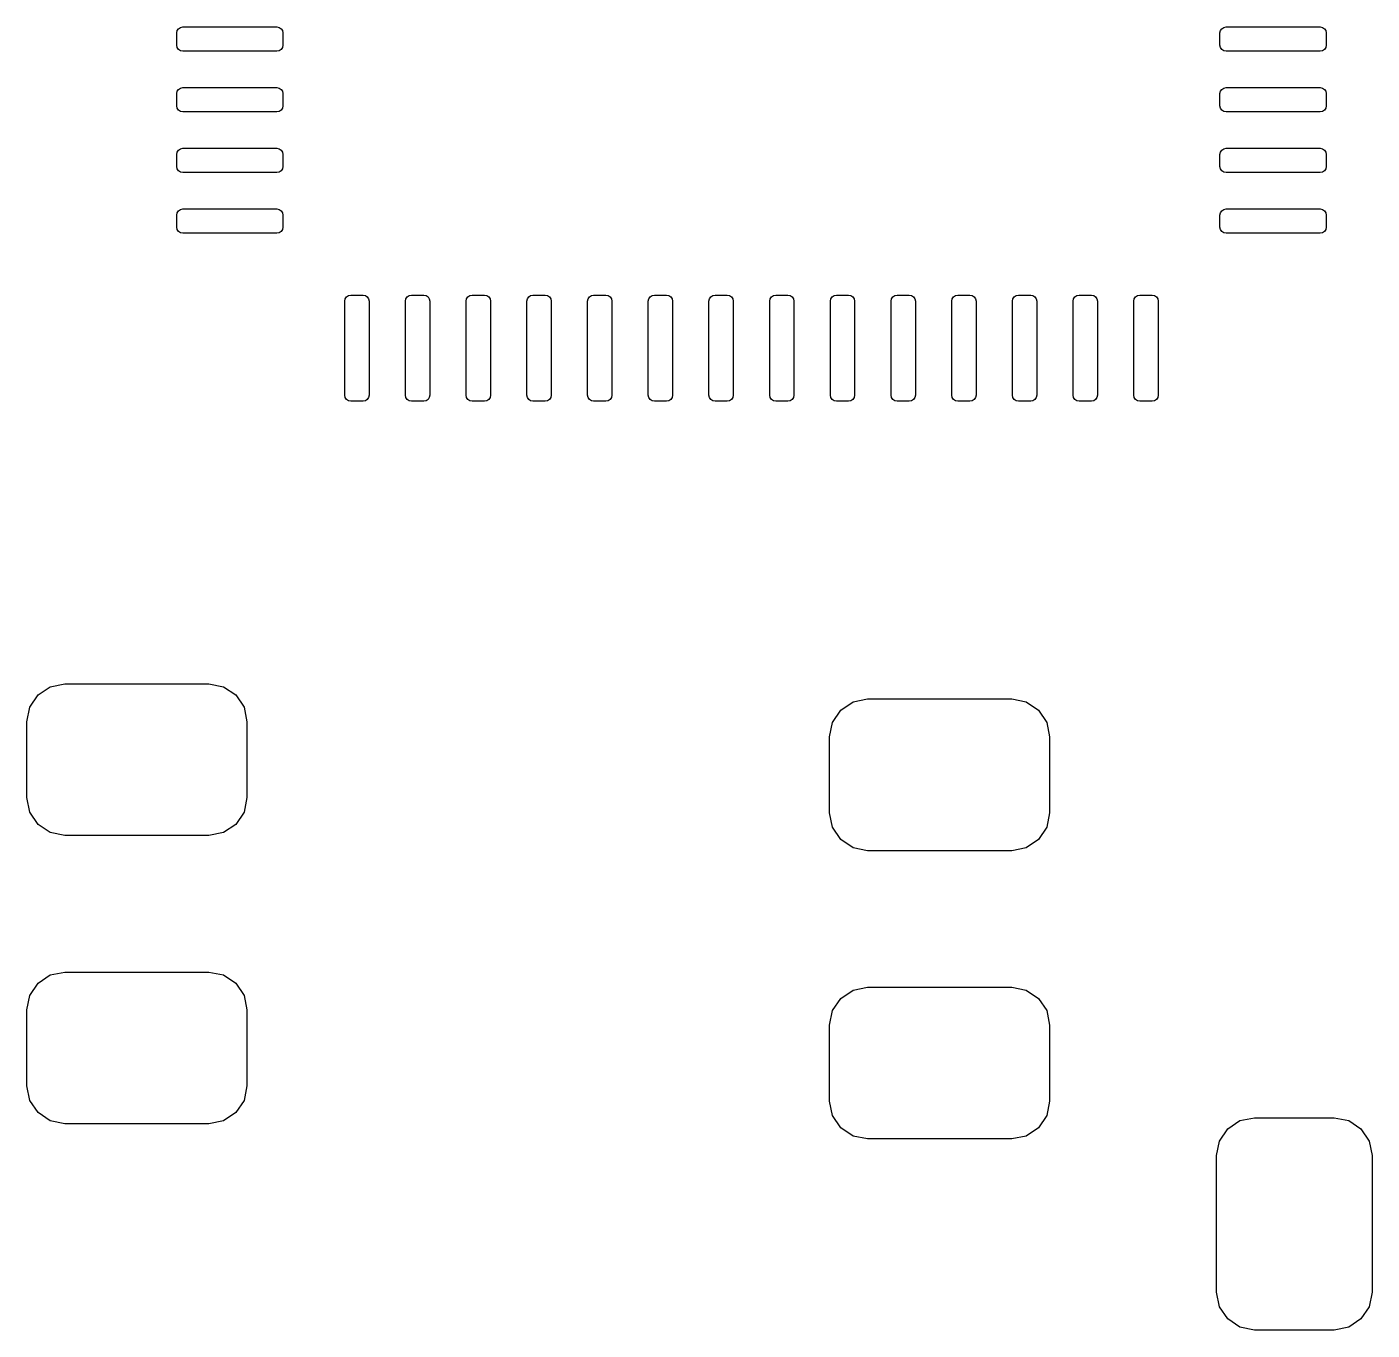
# Model space of a CAD drawing. Header units: millimetres. Extents: x 18 to 188, y -122 to -22.
# Drawn here: x 102.62 to 111.49, y -55.51 to -46.92 of the extents above; entities that cross this region are included whole.
import ezdxf

# ---------------------------------------------------------------- set-up
doc = ezdxf.new("R2010")
doc.units = ezdxf.units.MM
doc.layers.add('BLACK', color=250, linetype='CONTINUOUS')

msp = doc.modelspace()

# ---------------------------------------------------------------- linework, layer by layer
at = {"layer": 'BLACK', "linetype": 'CONTINUOUS'}
for p, q in [((103.6125, -46.96), (103.615545, -46.944693)), ((103.6125, -47.04), (103.6125, -46.96)), ((103.615545, -46.944693), (103.624216, -46.931716)), ((103.624216, -46.931716), (103.637193, -46.923045)), ((103.637193, -46.923045), (103.6525, -46.92)), ((103.6525, -46.92), (104.2725, -46.92)), ((104.2725, -46.92), (104.287807, -46.923045)), ((104.287807, -46.923045), (104.300784, -46.931716)), ((104.300784, -46.931716), (104.309455, -46.944693)), ((104.309455, -46.944693), (104.3125, -46.96)), ((104.3125, -46.96), (104.3125, -47.04)), ((110.4875, -46.96), (110.490545, -46.944693)), ((110.4875, -47.04), (110.4875, -46.96)), ((110.490545, -46.944693), (110.499216, -46.931716)), ((110.499216, -46.931716), (110.512193, -46.923045)), ((110.512193, -46.923045), (110.5275, -46.92)), ((110.5275, -46.92), (111.1475, -46.92)), ((111.1475, -46.92), (111.162807, -46.923045)), ((111.162807, -46.923045), (111.175784, -46.931716)), ((111.175784, -46.931716), (111.184455, -46.944693)), ((111.184455, -46.944693), (111.1875, -46.96)), ((111.1875, -46.96), (111.1875, -47.04)), ((103.615545, -47.055307), (103.6125, -47.04)), ((103.624216, -47.068284), (103.615545, -47.055307)), ((103.637193, -47.076955), (103.624216, -47.068284)), ((104.300784, -47.068284), (104.287807, -47.076955)), ((104.309455, -47.055307), (104.300784, -47.068284)), ((104.3125, -47.04), (104.309455, -47.055307)), ((110.490545, -47.055307), (110.4875, -47.04)), ((110.499216, -47.068284), (110.490545, -47.055307)), ((110.512193, -47.076955), (110.499216, -47.068284)), ((111.175784, -47.068284), (111.162807, -47.076955)), ((111.184455, -47.055307), (111.175784, -47.068284)), ((111.1875, -47.04), (111.184455, -47.055307)), ((103.6525, -47.08), (103.637193, -47.076955)), ((104.2725, -47.08), (103.6525, -47.08)), ((104.287807, -47.076955), (104.2725, -47.08)), ((110.5275, -47.08), (110.512193, -47.076955)), ((111.1475, -47.08), (110.5275, -47.08)), ((111.162807, -47.076955), (111.1475, -47.08)), ((103.615545, -47.344693), (103.624216, -47.331716)), ((103.624216, -47.331716), (103.637193, -47.323045)), ((103.637193, -47.323045), (103.6525, -47.32)), ((103.6525, -47.32), (104.2725, -47.32)), ((104.2725, -47.32), (104.287807, -47.323045)), ((104.287807, -47.323045), (104.300784, -47.331716)), ((104.300784, -47.331716), (104.309455, -47.344693)), ((110.490545, -47.344693), (110.499216, -47.331716)), ((110.499216, -47.331716), (110.512193, -47.323045)), ((110.512193, -47.323045), (110.5275, -47.32)), ((110.5275, -47.32), (111.1475, -47.32)), ((111.1475, -47.32), (111.162807, -47.323045)), ((111.162807, -47.323045), (111.175784, -47.331716)), ((111.175784, -47.331716), (111.184455, -47.344693)), ((103.6125, -47.36), (103.615545, -47.344693)), ((103.6125, -47.44), (103.6125, -47.36)), ((104.309455, -47.344693), (104.3125, -47.36)), ((104.3125, -47.36), (104.3125, -47.44)), ((110.4875, -47.36), (110.490545, -47.344693)), ((110.4875, -47.44), (110.4875, -47.36)), ((111.184455, -47.344693), (111.1875, -47.36)), ((111.1875, -47.36), (111.1875, -47.44)), ((103.615545, -47.455307), (103.6125, -47.44)), ((103.624216, -47.468284), (103.615545, -47.455307)), ((103.637193, -47.476955), (103.624216, -47.468284)), ((103.6525, -47.48), (103.637193, -47.476955)), ((104.2725, -47.48), (103.6525, -47.48)), ((104.287807, -47.476955), (104.2725, -47.48)), ((104.300784, -47.468284), (104.287807, -47.476955)), ((104.309455, -47.455307), (104.300784, -47.468284)), ((104.3125, -47.44), (104.309455, -47.455307)), ((110.490545, -47.455307), (110.4875, -47.44)), ((110.499216, -47.468284), (110.490545, -47.455307)), ((110.512193, -47.476955), (110.499216, -47.468284)), ((110.5275, -47.48), (110.512193, -47.476955)), ((111.1475, -47.48), (110.5275, -47.48)), ((111.162807, -47.476955), (111.1475, -47.48)), ((111.175784, -47.468284), (111.162807, -47.476955)), ((111.184455, -47.455307), (111.175784, -47.468284)), ((111.1875, -47.44), (111.184455, -47.455307)), ((103.6125, -47.76), (103.615545, -47.744693)), ((103.6125, -47.84), (103.6125, -47.76)), ((103.615545, -47.744693), (103.624216, -47.731716)), ((103.624216, -47.731716), (103.637193, -47.723045)), ((103.637193, -47.723045), (103.6525, -47.72)), ((103.6525, -47.72), (104.2725, -47.72)), ((104.2725, -47.72), (104.287807, -47.723045)), ((104.287807, -47.723045), (104.300784, -47.731716)), ((104.300784, -47.731716), (104.309455, -47.744693)), ((104.309455, -47.744693), (104.3125, -47.76)), ((104.3125, -47.76), (104.3125, -47.84)), ((110.4875, -47.76), (110.490545, -47.744693)), ((110.4875, -47.84), (110.4875, -47.76)), ((110.490545, -47.744693), (110.499216, -47.731716)), ((110.499216, -47.731716), (110.512193, -47.723045)), ((110.512193, -47.723045), (110.5275, -47.72)), ((110.5275, -47.72), (111.1475, -47.72)), ((111.1475, -47.72), (111.162807, -47.723045)), ((111.162807, -47.723045), (111.175784, -47.731716)), ((111.175784, -47.731716), (111.184455, -47.744693)), ((111.184455, -47.744693), (111.1875, -47.76)), ((111.1875, -47.76), (111.1875, -47.84)), ((103.615545, -47.855307), (103.6125, -47.84)), ((103.624216, -47.868284), (103.615545, -47.855307)), ((103.637193, -47.876955), (103.624216, -47.868284)), ((104.300784, -47.868284), (104.287807, -47.876955)), ((104.309455, -47.855307), (104.300784, -47.868284)), ((104.3125, -47.84), (104.309455, -47.855307)), ((110.490545, -47.855307), (110.4875, -47.84)), ((110.499216, -47.868284), (110.490545, -47.855307)), ((110.512193, -47.876955), (110.499216, -47.868284)), ((111.175784, -47.868284), (111.162807, -47.876955)), ((111.184455, -47.855307), (111.175784, -47.868284)), ((111.1875, -47.84), (111.184455, -47.855307)), ((103.6525, -47.88), (103.637193, -47.876955)), ((104.2725, -47.88), (103.6525, -47.88)), ((104.287807, -47.876955), (104.2725, -47.88)), ((110.5275, -47.88), (110.512193, -47.876955)), ((111.1475, -47.88), (110.5275, -47.88)), ((111.162807, -47.876955), (111.1475, -47.88)), ((103.615545, -48.144693), (103.624216, -48.131716)), ((103.624216, -48.131716), (103.637193, -48.123045)), ((103.637193, -48.123045), (103.6525, -48.12)), ((103.6525, -48.12), (104.2725, -48.12)), ((104.2725, -48.12), (104.287807, -48.123045)), ((104.287807, -48.123045), (104.300784, -48.131716)), ((104.300784, -48.131716), (104.309455, -48.144693)), ((110.490545, -48.144693), (110.499216, -48.131716)), ((110.499216, -48.131716), (110.512193, -48.123045)), ((110.512193, -48.123045), (110.5275, -48.12)), ((110.5275, -48.12), (111.1475, -48.12)), ((111.1475, -48.12), (111.162807, -48.123045)), ((111.162807, -48.123045), (111.175784, -48.131716)), ((111.175784, -48.131716), (111.184455, -48.144693)), ((103.6125, -48.16), (103.615545, -48.144693)), ((103.6125, -48.24), (103.6125, -48.16)), ((104.309455, -48.144693), (104.3125, -48.16)), ((104.3125, -48.16), (104.3125, -48.24)), ((110.4875, -48.16), (110.490545, -48.144693)), ((110.4875, -48.24), (110.4875, -48.16)), ((111.184455, -48.144693), (111.1875, -48.16)), ((111.1875, -48.16), (111.1875, -48.24)), ((103.615545, -48.255307), (103.6125, -48.24)), ((103.624216, -48.268284), (103.615545, -48.255307)), ((103.637193, -48.276955), (103.624216, -48.268284)), ((103.6525, -48.28), (103.637193, -48.276955)), ((104.2725, -48.28), (103.6525, -48.28)), ((104.287807, -48.276955), (104.2725, -48.28)), ((104.300784, -48.268284), (104.287807, -48.276955)), ((104.309455, -48.255307), (104.300784, -48.268284)), ((104.3125, -48.24), (104.309455, -48.255307)), ((110.490545, -48.255307), (110.4875, -48.24)), ((110.499216, -48.268284), (110.490545, -48.255307)), ((110.512193, -48.276955), (110.499216, -48.268284)), ((110.5275, -48.28), (110.512193, -48.276955)), ((111.1475, -48.28), (110.5275, -48.28)), ((111.162807, -48.276955), (111.1475, -48.28)), ((111.175784, -48.268284), (111.162807, -48.276955)), ((111.184455, -48.255307), (111.175784, -48.268284)), ((111.1875, -48.24), (111.184455, -48.255307)), ((104.72, -48.7275), (104.723045, -48.712193)), ((104.72, -49.3475), (104.72, -48.7275)), ((104.723045, -48.712193), (104.731716, -48.699216)), ((104.731716, -48.699216), (104.744693, -48.690545)), ((104.744693, -48.690545), (104.76, -48.6875)), ((104.76, -48.6875), (104.84, -48.6875)), ((104.84, -48.6875), (104.855307, -48.690545)), ((104.855307, -48.690545), (104.868284, -48.699216)), ((104.868284, -48.699216), (104.876955, -48.712193)), ((104.876955, -48.712193), (104.88, -48.7275)), ((104.88, -48.7275), (104.88, -49.3475)), ((105.12, -48.7275), (105.123045, -48.712193)), ((105.12, -49.3475), (105.12, -48.7275)), ((105.123045, -48.712193), (105.131716, -48.699216)), ((105.131716, -48.699216), (105.144693, -48.690545)), ((105.144693, -48.690545), (105.16, -48.6875)), ((105.16, -48.6875), (105.24, -48.6875)), ((105.24, -48.6875), (105.255307, -48.690545)), ((105.255307, -48.690545), (105.268284, -48.699216)), ((105.268284, -48.699216), (105.276955, -48.712193)), ((105.276955, -48.712193), (105.28, -48.7275)), ((105.28, -48.7275), (105.28, -49.3475)), ((105.52, -48.7275), (105.523045, -48.712193)), ((105.52, -49.3475), (105.52, -48.7275)), ((105.523045, -48.712193), (105.531716, -48.699216)), ((105.531716, -48.699216), (105.544693, -48.690545)), ((105.544693, -48.690545), (105.56, -48.6875)), ((105.56, -48.6875), (105.64, -48.6875)), ((105.64, -48.6875), (105.655307, -48.690545)), ((105.655307, -48.690545), (105.668284, -48.699216)), ((105.668284, -48.699216), (105.676955, -48.712193)), ((105.676955, -48.712193), (105.68, -48.7275)), ((105.68, -48.7275), (105.68, -49.3475)), ((105.92, -48.7275), (105.923045, -48.712193)), ((105.92, -49.3475), (105.92, -48.7275)), ((105.923045, -48.712193), (105.931716, -48.699216)), ((105.931716, -48.699216), (105.944693, -48.690545)), ((105.944693, -48.690545), (105.96, -48.6875)), ((105.96, -48.6875), (106.04, -48.6875)), ((106.04, -48.6875), (106.055307, -48.690545)), ((106.055307, -48.690545), (106.068284, -48.699216)), ((106.068284, -48.699216), (106.076955, -48.712193)), ((106.076955, -48.712193), (106.08, -48.7275)), ((106.08, -48.7275), (106.08, -49.3475)), ((106.32, -48.7275), (106.323045, -48.712193)), ((106.32, -49.3475), (106.32, -48.7275)), ((106.323045, -48.712193), (106.331716, -48.699216)), ((106.331716, -48.699216), (106.344693, -48.690545)), ((106.344693, -48.690545), (106.36, -48.6875)), ((106.36, -48.6875), (106.44, -48.6875)), ((106.44, -48.6875), (106.455307, -48.690545)), ((106.455307, -48.690545), (106.468284, -48.699216)), ((106.468284, -48.699216), (106.476955, -48.712193)), ((106.476955, -48.712193), (106.48, -48.7275)), ((106.48, -48.7275), (106.48, -49.3475)), ((106.72, -48.7275), (106.723045, -48.712193)), ((106.72, -49.3475), (106.72, -48.7275)), ((106.723045, -48.712193), (106.731716, -48.699216)), ((106.731716, -48.699216), (106.744693, -48.690545)), ((106.744693, -48.690545), (106.76, -48.6875)), ((106.76, -48.6875), (106.84, -48.6875)), ((106.84, -48.6875), (106.855307, -48.690545)), ((106.855307, -48.690545), (106.868284, -48.699216)), ((106.868284, -48.699216), (106.876955, -48.712193)), ((106.876955, -48.712193), (106.88, -48.7275)), ((106.88, -48.7275), (106.88, -49.3475)), ((107.12, -48.7275), (107.123045, -48.712193)), ((107.12, -49.3475), (107.12, -48.7275)), ((107.123045, -48.712193), (107.131716, -48.699216)), ((107.131716, -48.699216), (107.144693, -48.690545)), ((107.144693, -48.690545), (107.16, -48.6875)), ((107.16, -48.6875), (107.24, -48.6875)), ((107.24, -48.6875), (107.255307, -48.690545)), ((107.255307, -48.690545), (107.268284, -48.699216)), ((107.268284, -48.699216), (107.276955, -48.712193)), ((107.276955, -48.712193), (107.28, -48.7275)), ((107.28, -48.7275), (107.28, -49.3475)), ((107.52, -48.7275), (107.523045, -48.712193)), ((107.52, -49.3475), (107.52, -48.7275)), ((107.523045, -48.712193), (107.531716, -48.699216)), ((107.531716, -48.699216), (107.544693, -48.690545)), ((107.544693, -48.690545), (107.56, -48.6875)), ((107.56, -48.6875), (107.64, -48.6875)), ((107.64, -48.6875), (107.655307, -48.690545)), ((107.655307, -48.690545), (107.668284, -48.699216)), ((107.668284, -48.699216), (107.676955, -48.712193)), ((107.676955, -48.712193), (107.68, -48.7275)), ((107.68, -48.7275), (107.68, -49.3475)), ((107.92, -48.7275), (107.923045, -48.712193)), ((107.92, -49.3475), (107.92, -48.7275)), ((107.923045, -48.712193), (107.931716, -48.699216)), ((107.931716, -48.699216), (107.944693, -48.690545)), ((107.944693, -48.690545), (107.96, -48.6875)), ((107.96, -48.6875), (108.04, -48.6875)), ((108.04, -48.6875), (108.055307, -48.690545)), ((108.055307, -48.690545), (108.068284, -48.699216)), ((108.068284, -48.699216), (108.076955, -48.712193)), ((108.076955, -48.712193), (108.08, -48.7275)), ((108.08, -48.7275), (108.08, -49.3475)), ((108.32, -48.7275), (108.323045, -48.712193)), ((108.32, -49.3475), (108.32, -48.7275)), ((108.323045, -48.712193), (108.331716, -48.699216)), ((108.331716, -48.699216), (108.344693, -48.690545)), ((108.344693, -48.690545), (108.36, -48.6875)), ((108.36, -48.6875), (108.44, -48.6875)), ((108.44, -48.6875), (108.455307, -48.690545)), ((108.455307, -48.690545), (108.468284, -48.699216)), ((108.468284, -48.699216), (108.476955, -48.712193)), ((108.476955, -48.712193), (108.48, -48.7275)), ((108.48, -48.7275), (108.48, -49.3475)), ((108.72, -48.7275), (108.723045, -48.712193)), ((108.72, -49.3475), (108.72, -48.7275)), ((108.723045, -48.712193), (108.731716, -48.699216)), ((108.731716, -48.699216), (108.744693, -48.690545)), ((108.744693, -48.690545), (108.76, -48.6875)), ((108.76, -48.6875), (108.84, -48.6875)), ((108.84, -48.6875), (108.855307, -48.690545)), ((108.855307, -48.690545), (108.868284, -48.699216)), ((108.868284, -48.699216), (108.876955, -48.712193)), ((108.876955, -48.712193), (108.88, -48.7275)), ((108.88, -48.7275), (108.88, -49.3475)), ((109.12, -48.7275), (109.123045, -48.712193)), ((109.12, -49.3475), (109.12, -48.7275)), ((109.123045, -48.712193), (109.131716, -48.699216)), ((109.131716, -48.699216), (109.144693, -48.690545)), ((109.144693, -48.690545), (109.16, -48.6875)), ((109.16, -48.6875), (109.24, -48.6875)), ((109.24, -48.6875), (109.255307, -48.690545)), ((109.255307, -48.690545), (109.268284, -48.699216)), ((109.268284, -48.699216), (109.276955, -48.712193)), ((109.276955, -48.712193), (109.28, -48.7275)), ((109.28, -48.7275), (109.28, -49.3475)), ((109.52, -48.7275), (109.523045, -48.712193)), ((109.52, -49.3475), (109.52, -48.7275)), ((109.523045, -48.712193), (109.531716, -48.699216)), ((109.531716, -48.699216), (109.544693, -48.690545)), ((109.544693, -48.690545), (109.56, -48.6875)), ((109.56, -48.6875), (109.64, -48.6875)), ((109.64, -48.6875), (109.655307, -48.690545)), ((109.655307, -48.690545), (109.668284, -48.699216)), ((109.668284, -48.699216), (109.676955, -48.712193)), ((109.676955, -48.712193), (109.68, -48.7275)), ((109.68, -48.7275), (109.68, -49.3475)), ((109.92, -48.7275), (109.923045, -48.712193)), ((109.92, -49.3475), (109.92, -48.7275)), ((109.923045, -48.712193), (109.931716, -48.699216)), ((109.931716, -48.699216), (109.944693, -48.690545)), ((109.944693, -48.690545), (109.96, -48.6875)), ((109.96, -48.6875), (110.04, -48.6875)), ((110.04, -48.6875), (110.055307, -48.690545)), ((110.055307, -48.690545), (110.068284, -48.699216)), ((110.068284, -48.699216), (110.076955, -48.712193)), ((110.076955, -48.712193), (110.08, -48.7275)), ((110.08, -48.7275), (110.08, -49.3475)), ((104.723045, -49.362807), (104.72, -49.3475)), ((104.731716, -49.375784), (104.723045, -49.362807)), ((104.744693, -49.384455), (104.731716, -49.375784)), ((104.868284, -49.375784), (104.855307, -49.384455)), ((104.876955, -49.362807), (104.868284, -49.375784)), ((104.88, -49.3475), (104.876955, -49.362807)), ((105.123045, -49.362807), (105.12, -49.3475)), ((105.131716, -49.375784), (105.123045, -49.362807)), ((105.144693, -49.384455), (105.131716, -49.375784)), ((105.268284, -49.375784), (105.255307, -49.384455)), ((105.276955, -49.362807), (105.268284, -49.375784)), ((105.28, -49.3475), (105.276955, -49.362807)), ((105.523045, -49.362807), (105.52, -49.3475)), ((105.531716, -49.375784), (105.523045, -49.362807)), ((105.544693, -49.384455), (105.531716, -49.375784)), ((105.668284, -49.375784), (105.655307, -49.384455)), ((105.676955, -49.362807), (105.668284, -49.375784)), ((105.68, -49.3475), (105.676955, -49.362807)), ((105.923045, -49.362807), (105.92, -49.3475)), ((105.931716, -49.375784), (105.923045, -49.362807)), ((105.944693, -49.384455), (105.931716, -49.375784)), ((106.068284, -49.375784), (106.055307, -49.384455)), ((106.076955, -49.362807), (106.068284, -49.375784)), ((106.08, -49.3475), (106.076955, -49.362807)), ((106.323045, -49.362807), (106.32, -49.3475)), ((106.331716, -49.375784), (106.323045, -49.362807)), ((106.344693, -49.384455), (106.331716, -49.375784)), ((106.468284, -49.375784), (106.455307, -49.384455)), ((106.476955, -49.362807), (106.468284, -49.375784)), ((106.48, -49.3475), (106.476955, -49.362807)), ((106.723045, -49.362807), (106.72, -49.3475)), ((106.731716, -49.375784), (106.723045, -49.362807)), ((106.744693, -49.384455), (106.731716, -49.375784)), ((106.868284, -49.375784), (106.855307, -49.384455)), ((106.876955, -49.362807), (106.868284, -49.375784)), ((106.88, -49.3475), (106.876955, -49.362807)), ((107.123045, -49.362807), (107.12, -49.3475)), ((107.131716, -49.375784), (107.123045, -49.362807)), ((107.144693, -49.384455), (107.131716, -49.375784)), ((107.268284, -49.375784), (107.255307, -49.384455)), ((107.276955, -49.362807), (107.268284, -49.375784)), ((107.28, -49.3475), (107.276955, -49.362807)), ((107.523045, -49.362807), (107.52, -49.3475)), ((107.531716, -49.375784), (107.523045, -49.362807)), ((107.544693, -49.384455), (107.531716, -49.375784)), ((107.668284, -49.375784), (107.655307, -49.384455)), ((107.676955, -49.362807), (107.668284, -49.375784)), ((107.68, -49.3475), (107.676955, -49.362807)), ((107.923045, -49.362807), (107.92, -49.3475)), ((107.931716, -49.375784), (107.923045, -49.362807)), ((107.944693, -49.384455), (107.931716, -49.375784)), ((108.068284, -49.375784), (108.055307, -49.384455)), ((108.076955, -49.362807), (108.068284, -49.375784)), ((108.08, -49.3475), (108.076955, -49.362807)), ((108.323045, -49.362807), (108.32, -49.3475)), ((108.331716, -49.375784), (108.323045, -49.362807)), ((108.344693, -49.384455), (108.331716, -49.375784)), ((108.468284, -49.375784), (108.455307, -49.384455)), ((108.476955, -49.362807), (108.468284, -49.375784)), ((108.48, -49.3475), (108.476955, -49.362807)), ((108.723045, -49.362807), (108.72, -49.3475)), ((108.731716, -49.375784), (108.723045, -49.362807)), ((108.744693, -49.384455), (108.731716, -49.375784)), ((108.868284, -49.375784), (108.855307, -49.384455)), ((108.876955, -49.362807), (108.868284, -49.375784)), ((108.88, -49.3475), (108.876955, -49.362807)), ((109.123045, -49.362807), (109.12, -49.3475)), ((109.131716, -49.375784), (109.123045, -49.362807)), ((109.144693, -49.384455), (109.131716, -49.375784)), ((109.268284, -49.375784), (109.255307, -49.384455)), ((109.276955, -49.362807), (109.268284, -49.375784)), ((109.28, -49.3475), (109.276955, -49.362807)), ((109.523045, -49.362807), (109.52, -49.3475)), ((109.531716, -49.375784), (109.523045, -49.362807)), ((109.544693, -49.384455), (109.531716, -49.375784)), ((109.668284, -49.375784), (109.655307, -49.384455)), ((109.676955, -49.362807), (109.668284, -49.375784)), ((109.68, -49.3475), (109.676955, -49.362807)), ((109.923045, -49.362807), (109.92, -49.3475)), ((109.931716, -49.375784), (109.923045, -49.362807)), ((109.944693, -49.384455), (109.931716, -49.375784)), ((110.068284, -49.375784), (110.055307, -49.384455)), ((110.076955, -49.362807), (110.068284, -49.375784)), ((110.08, -49.3475), (110.076955, -49.362807)), ((104.76, -49.3875), (104.744693, -49.384455)), ((104.84, -49.3875), (104.76, -49.3875)), ((104.855307, -49.384455), (104.84, -49.3875)), ((105.16, -49.3875), (105.144693, -49.384455)), ((105.24, -49.3875), (105.16, -49.3875)), ((105.255307, -49.384455), (105.24, -49.3875)), ((105.56, -49.3875), (105.544693, -49.384455)), ((105.64, -49.3875), (105.56, -49.3875)), ((105.655307, -49.384455), (105.64, -49.3875)), ((105.96, -49.3875), (105.944693, -49.384455)), ((106.04, -49.3875), (105.96, -49.3875)), ((106.055307, -49.384455), (106.04, -49.3875)), ((106.36, -49.3875), (106.344693, -49.384455)), ((106.44, -49.3875), (106.36, -49.3875)), ((106.455307, -49.384455), (106.44, -49.3875)), ((106.76, -49.3875), (106.744693, -49.384455)), ((106.84, -49.3875), (106.76, -49.3875)), ((106.855307, -49.384455), (106.84, -49.3875)), ((107.16, -49.3875), (107.144693, -49.384455)), ((107.24, -49.3875), (107.16, -49.3875)), ((107.255307, -49.384455), (107.24, -49.3875)), ((107.56, -49.3875), (107.544693, -49.384455)), ((107.64, -49.3875), (107.56, -49.3875)), ((107.655307, -49.384455), (107.64, -49.3875)), ((107.96, -49.3875), (107.944693, -49.384455)), ((108.04, -49.3875), (107.96, -49.3875)), ((108.055307, -49.384455), (108.04, -49.3875)), ((108.36, -49.3875), (108.344693, -49.384455)), ((108.44, -49.3875), (108.36, -49.3875)), ((108.455307, -49.384455), (108.44, -49.3875)), ((108.76, -49.3875), (108.744693, -49.384455)), ((108.84, -49.3875), (108.76, -49.3875)), ((108.855307, -49.384455), (108.84, -49.3875)), ((109.16, -49.3875), (109.144693, -49.384455)), ((109.24, -49.3875), (109.16, -49.3875)), ((109.255307, -49.384455), (109.24, -49.3875)), ((109.56, -49.3875), (109.544693, -49.384455)), ((109.64, -49.3875), (109.56, -49.3875)), ((109.655307, -49.384455), (109.64, -49.3875)), ((109.96, -49.3875), (109.944693, -49.384455)), ((110.04, -49.3875), (109.96, -49.3875)), ((110.055307, -49.384455), (110.04, -49.3875)), ((102.64403, -51.404329), (102.698223, -51.323223)), ((102.698223, -51.323223), (102.779329, -51.26903)), ((102.779329, -51.26903), (102.875, -51.25)), ((102.875, -51.25), (103.825, -51.25)), ((103.825, -51.25), (103.920671, -51.26903)), ((103.920671, -51.26903), (104.001777, -51.323223)), ((104.001777, -51.323223), (104.05597, -51.404329)), ((102.625, -51.5), (102.64403, -51.404329)), ((104.05597, -51.404329), (104.075, -51.5)), ((107.988223, -51.423223), (108.069329, -51.36903)), ((108.069329, -51.36903), (108.165, -51.35)), ((108.165, -51.35), (109.115, -51.35)), ((109.115, -51.35), (109.210671, -51.36903)), ((109.210671, -51.36903), (109.291777, -51.423223)), ((102.625, -52), (102.625, -51.5)), ((104.075, -51.5), (104.075, -52)), ((107.915, -51.6), (107.93403, -51.504329)), ((107.93403, -51.504329), (107.988223, -51.423223)), ((109.291777, -51.423223), (109.34597, -51.504329)), ((109.34597, -51.504329), (109.365, -51.6)), ((107.915, -52.1), (107.915, -51.6)), ((109.365, -51.6), (109.365, -52.1)), ((102.64403, -52.095671), (102.625, -52)), ((104.075, -52), (104.05597, -52.095671)), ((102.698223, -52.176777), (102.64403, -52.095671)), ((104.05597, -52.095671), (104.001777, -52.176777)), ((107.93403, -52.195671), (107.915, -52.1)), ((109.365, -52.1), (109.34597, -52.195671)), ((102.779329, -52.23097), (102.698223, -52.176777)), ((104.001777, -52.176777), (103.920671, -52.23097)), ((107.988223, -52.276777), (107.93403, -52.195671)), ((109.34597, -52.195671), (109.291777, -52.276777)), ((102.875, -52.25), (102.779329, -52.23097)), ((103.825, -52.25), (102.875, -52.25)), ((103.920671, -52.23097), (103.825, -52.25)), ((108.069329, -52.33097), (107.988223, -52.276777)), ((109.291777, -52.276777), (109.210671, -52.33097)), ((108.165, -52.35), (108.069329, -52.33097)), ((109.115, -52.35), (108.165, -52.35)), ((109.210671, -52.33097), (109.115, -52.35)), ((102.698223, -53.223223), (102.779329, -53.16903)), ((102.779329, -53.16903), (102.875, -53.15)), ((102.875, -53.15), (103.825, -53.15)), ((103.825, -53.15), (103.920671, -53.16903)), ((103.920671, -53.16903), (104.001777, -53.223223)), ((102.64403, -53.304329), (102.698223, -53.223223)), ((104.001777, -53.223223), (104.05597, -53.304329)), ((107.988223, -53.323223), (108.069329, -53.26903)), ((108.069329, -53.26903), (108.165, -53.25)), ((108.165, -53.25), (109.115, -53.25)), ((109.115, -53.25), (109.210671, -53.26903)), ((109.210671, -53.26903), (109.291777, -53.323223)), ((102.625, -53.4), (102.64403, -53.304329)), ((104.05597, -53.304329), (104.075, -53.4)), ((107.93403, -53.404329), (107.988223, -53.323223)), ((109.291777, -53.323223), (109.34597, -53.404329)), ((102.625, -53.9), (102.625, -53.4)), ((104.075, -53.4), (104.075, -53.9)), ((107.915, -53.5), (107.93403, -53.404329)), ((109.34597, -53.404329), (109.365, -53.5)), ((107.915, -54), (107.915, -53.5)), ((109.365, -53.5), (109.365, -54)), ((102.64403, -53.995671), (102.625, -53.9)), ((104.075, -53.9), (104.05597, -53.995671)), ((102.698223, -54.076777), (102.64403, -53.995671)), ((104.05597, -53.995671), (104.001777, -54.076777)), ((107.93403, -54.095671), (107.915, -54)), ((109.365, -54), (109.34597, -54.095671)), ((102.779329, -54.13097), (102.698223, -54.076777)), ((102.875, -54.15), (102.779329, -54.13097)), ((103.825, -54.15), (102.875, -54.15)), ((103.920671, -54.13097), (103.825, -54.15)), ((104.001777, -54.076777), (103.920671, -54.13097)), ((107.988223, -54.176777), (107.93403, -54.095671)), ((109.34597, -54.095671), (109.291777, -54.176777)), ((110.538223, -54.183223), (110.619329, -54.12903)), ((110.619329, -54.12903), (110.715, -54.11)), ((110.715, -54.11), (111.24, -54.11)), ((111.24, -54.11), (111.335671, -54.12903)), ((111.335671, -54.12903), (111.416777, -54.183223)), ((108.069329, -54.23097), (107.988223, -54.176777)), ((108.165, -54.25), (108.069329, -54.23097)), ((109.115, -54.25), (108.165, -54.25)), ((109.210671, -54.23097), (109.115, -54.25)), ((109.291777, -54.176777), (109.210671, -54.23097)), ((110.48403, -54.264329), (110.538223, -54.183223)), ((111.416777, -54.183223), (111.47097, -54.264329)), ((110.465, -54.36), (110.48403, -54.264329)), ((111.47097, -54.264329), (111.49, -54.36)), ((110.465, -55.26), (110.465, -54.36)), ((111.49, -54.36), (111.49, -55.26)), ((110.48403, -55.355671), (110.465, -55.26)), ((111.49, -55.26), (111.47097, -55.355671)), ((110.538223, -55.436777), (110.48403, -55.355671)), ((111.47097, -55.355671), (111.416777, -55.436777)), ((110.619329, -55.49097), (110.538223, -55.436777)), ((110.715, -55.51), (110.619329, -55.49097)), ((111.335671, -55.49097), (111.24, -55.51)), ((111.416777, -55.436777), (111.335671, -55.49097)), ((111.24, -55.51), (110.715, -55.51))]:
    msp.add_line(p, q, dxfattribs=at)

doc.saveas('drawing.dxf')
